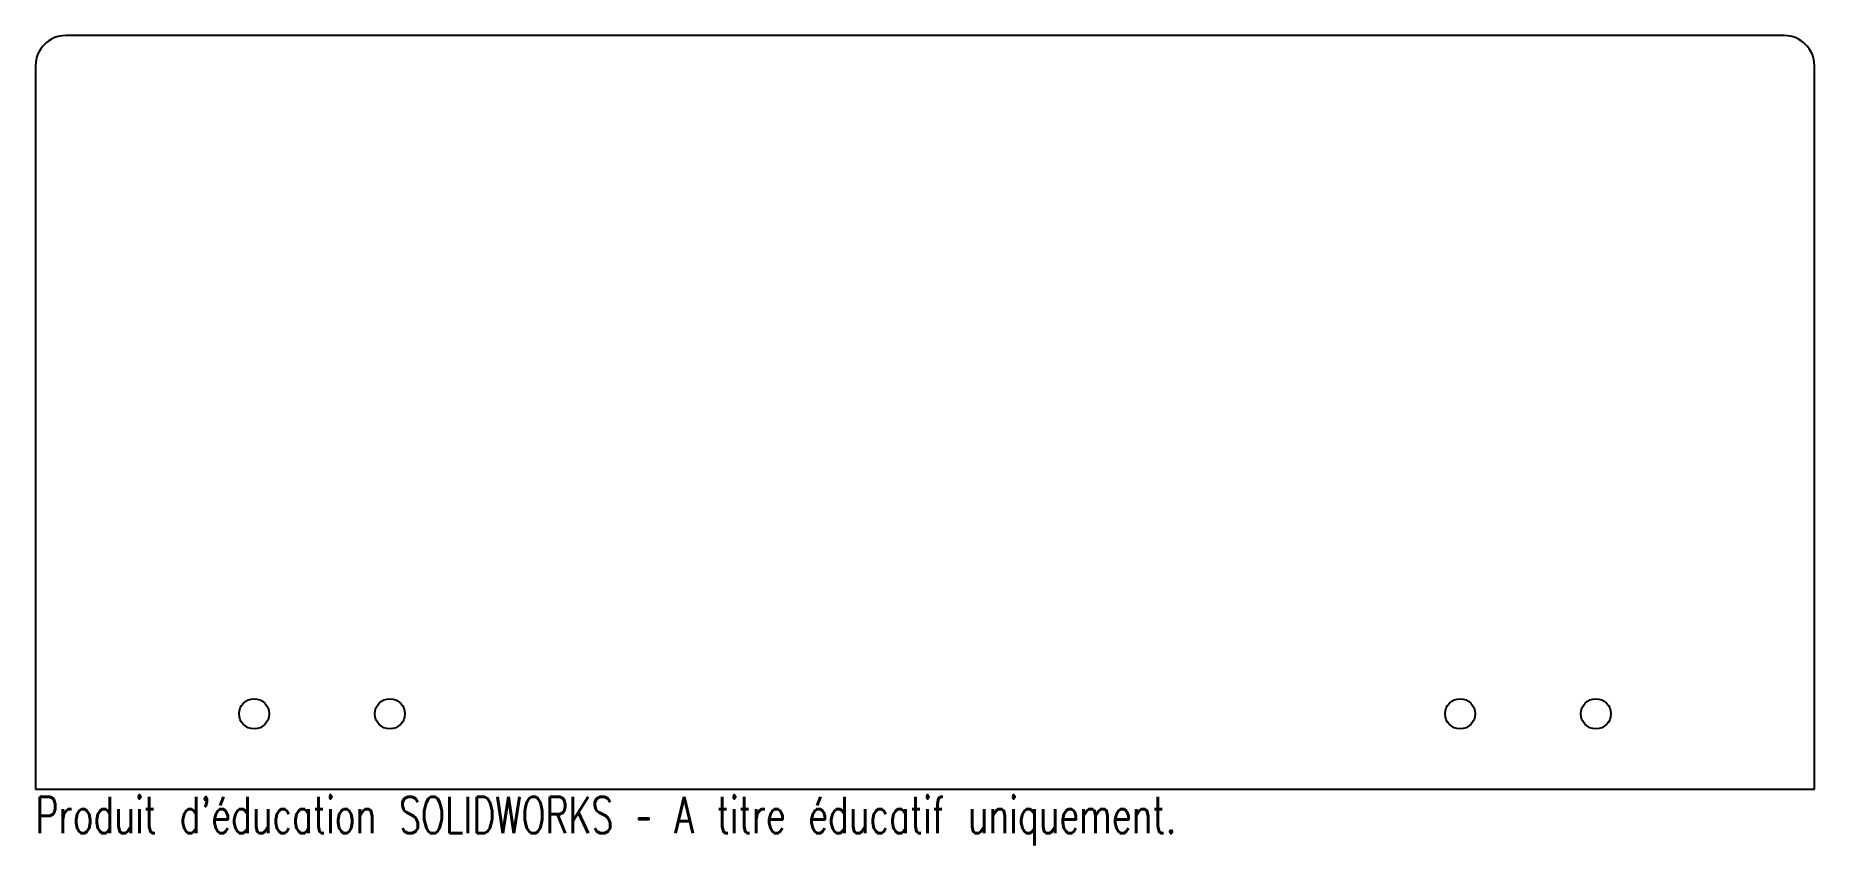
# Model space of a CAD drawing. Header units: millimetres. Extents: x -118 to 118, y -162 to -55.
import ezdxf

# ---------------------------------------------------------------- set-up
doc = ezdxf.new("R2010")
doc.units = ezdxf.units.MM
doc.styles.add('SLDTEXTSTYLE0', font='TXT', dxfattribs={"width": 0.7, "bigfont": 'bigfont'})

msp = doc.modelspace()

# ---------------------------------------------------------------- linework, layer by layer
at = {"color": 7, "linetype": 'Continuous', "lineweight": 25}
for p, q in [((114, -55), (-114, -55)), ((-118, -59), (-118, -155)), ((118, -155), (118, -59)), ((-118, -155), (118, -155))]:
    msp.add_line(p, q, dxfattribs=at)
for centre in [(-89, -145), (-71, -145), (71, -145), (89, -145)]:
    msp.add_circle(centre, 2, dxfattribs=at)
for centre, start, end in [((-114, -59), 90, 180), ((114, -59), 0, 90)]:
    msp.add_arc(centre, 4, start, end, dxfattribs=at)

# ---------------------------------------------------------------- texts
at = {"color": 7, "linetype": 'Continuous', "insert": (-118, -156.02), "char_height": 4.8336, "attachment_point": 1, "style": 'SLDTEXTSTYLE0'}
msp.add_mtext("Produit d'éducation SOLIDWORKS – A titre éducatif uniquement.", dxfattribs=at)

doc.saveas('drawing.dxf')
